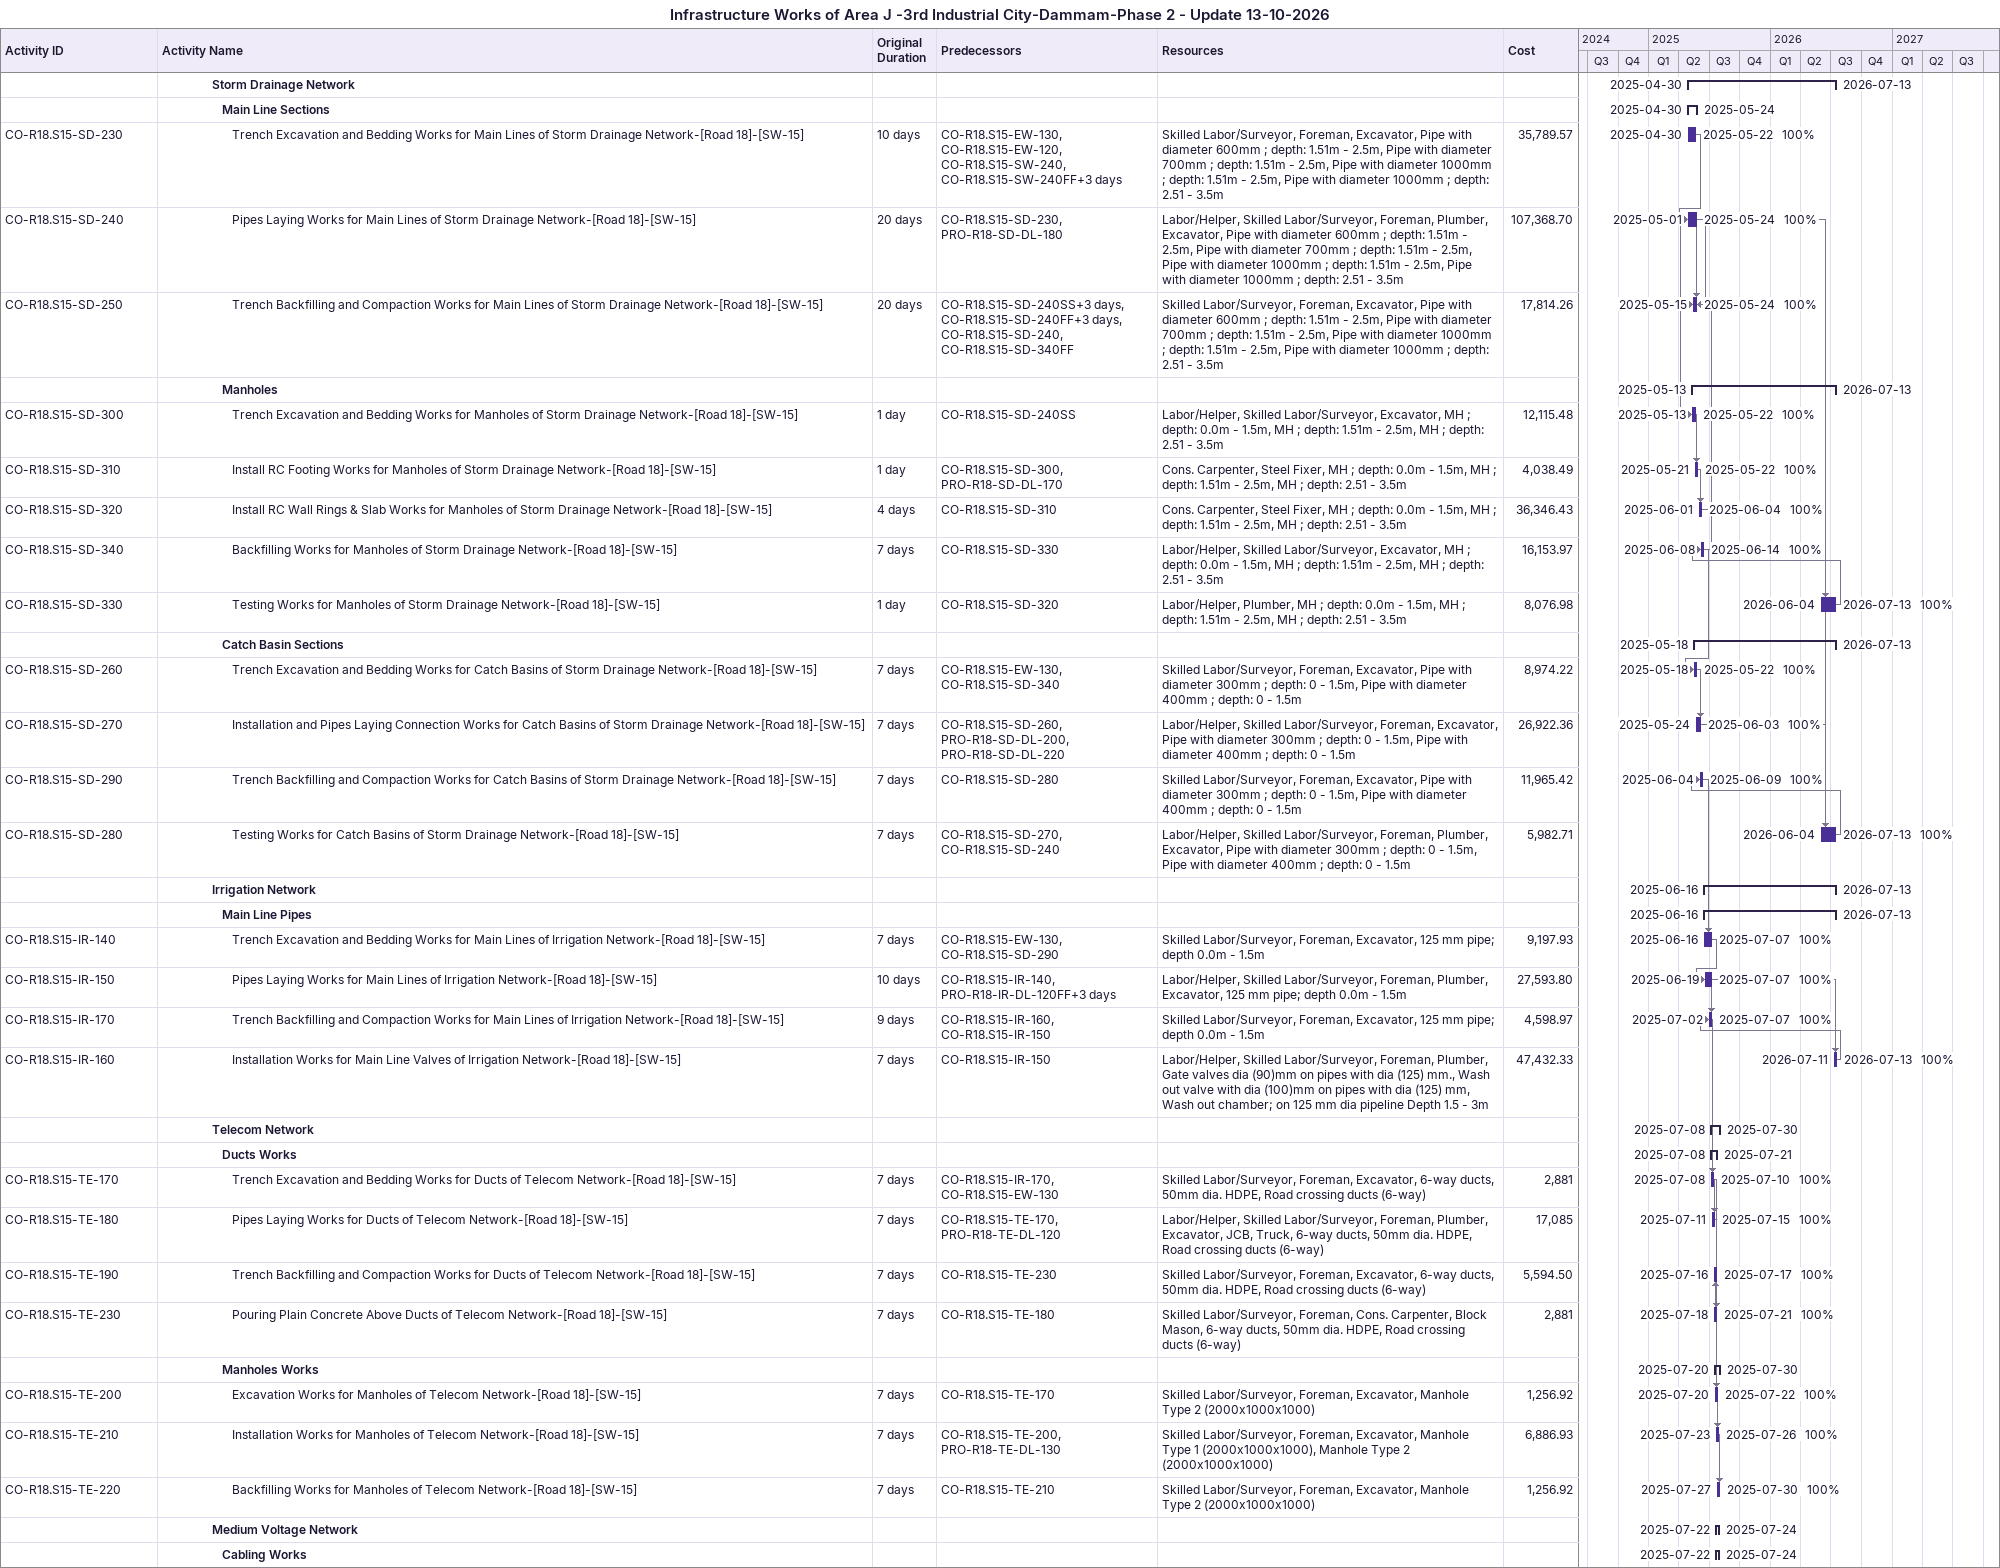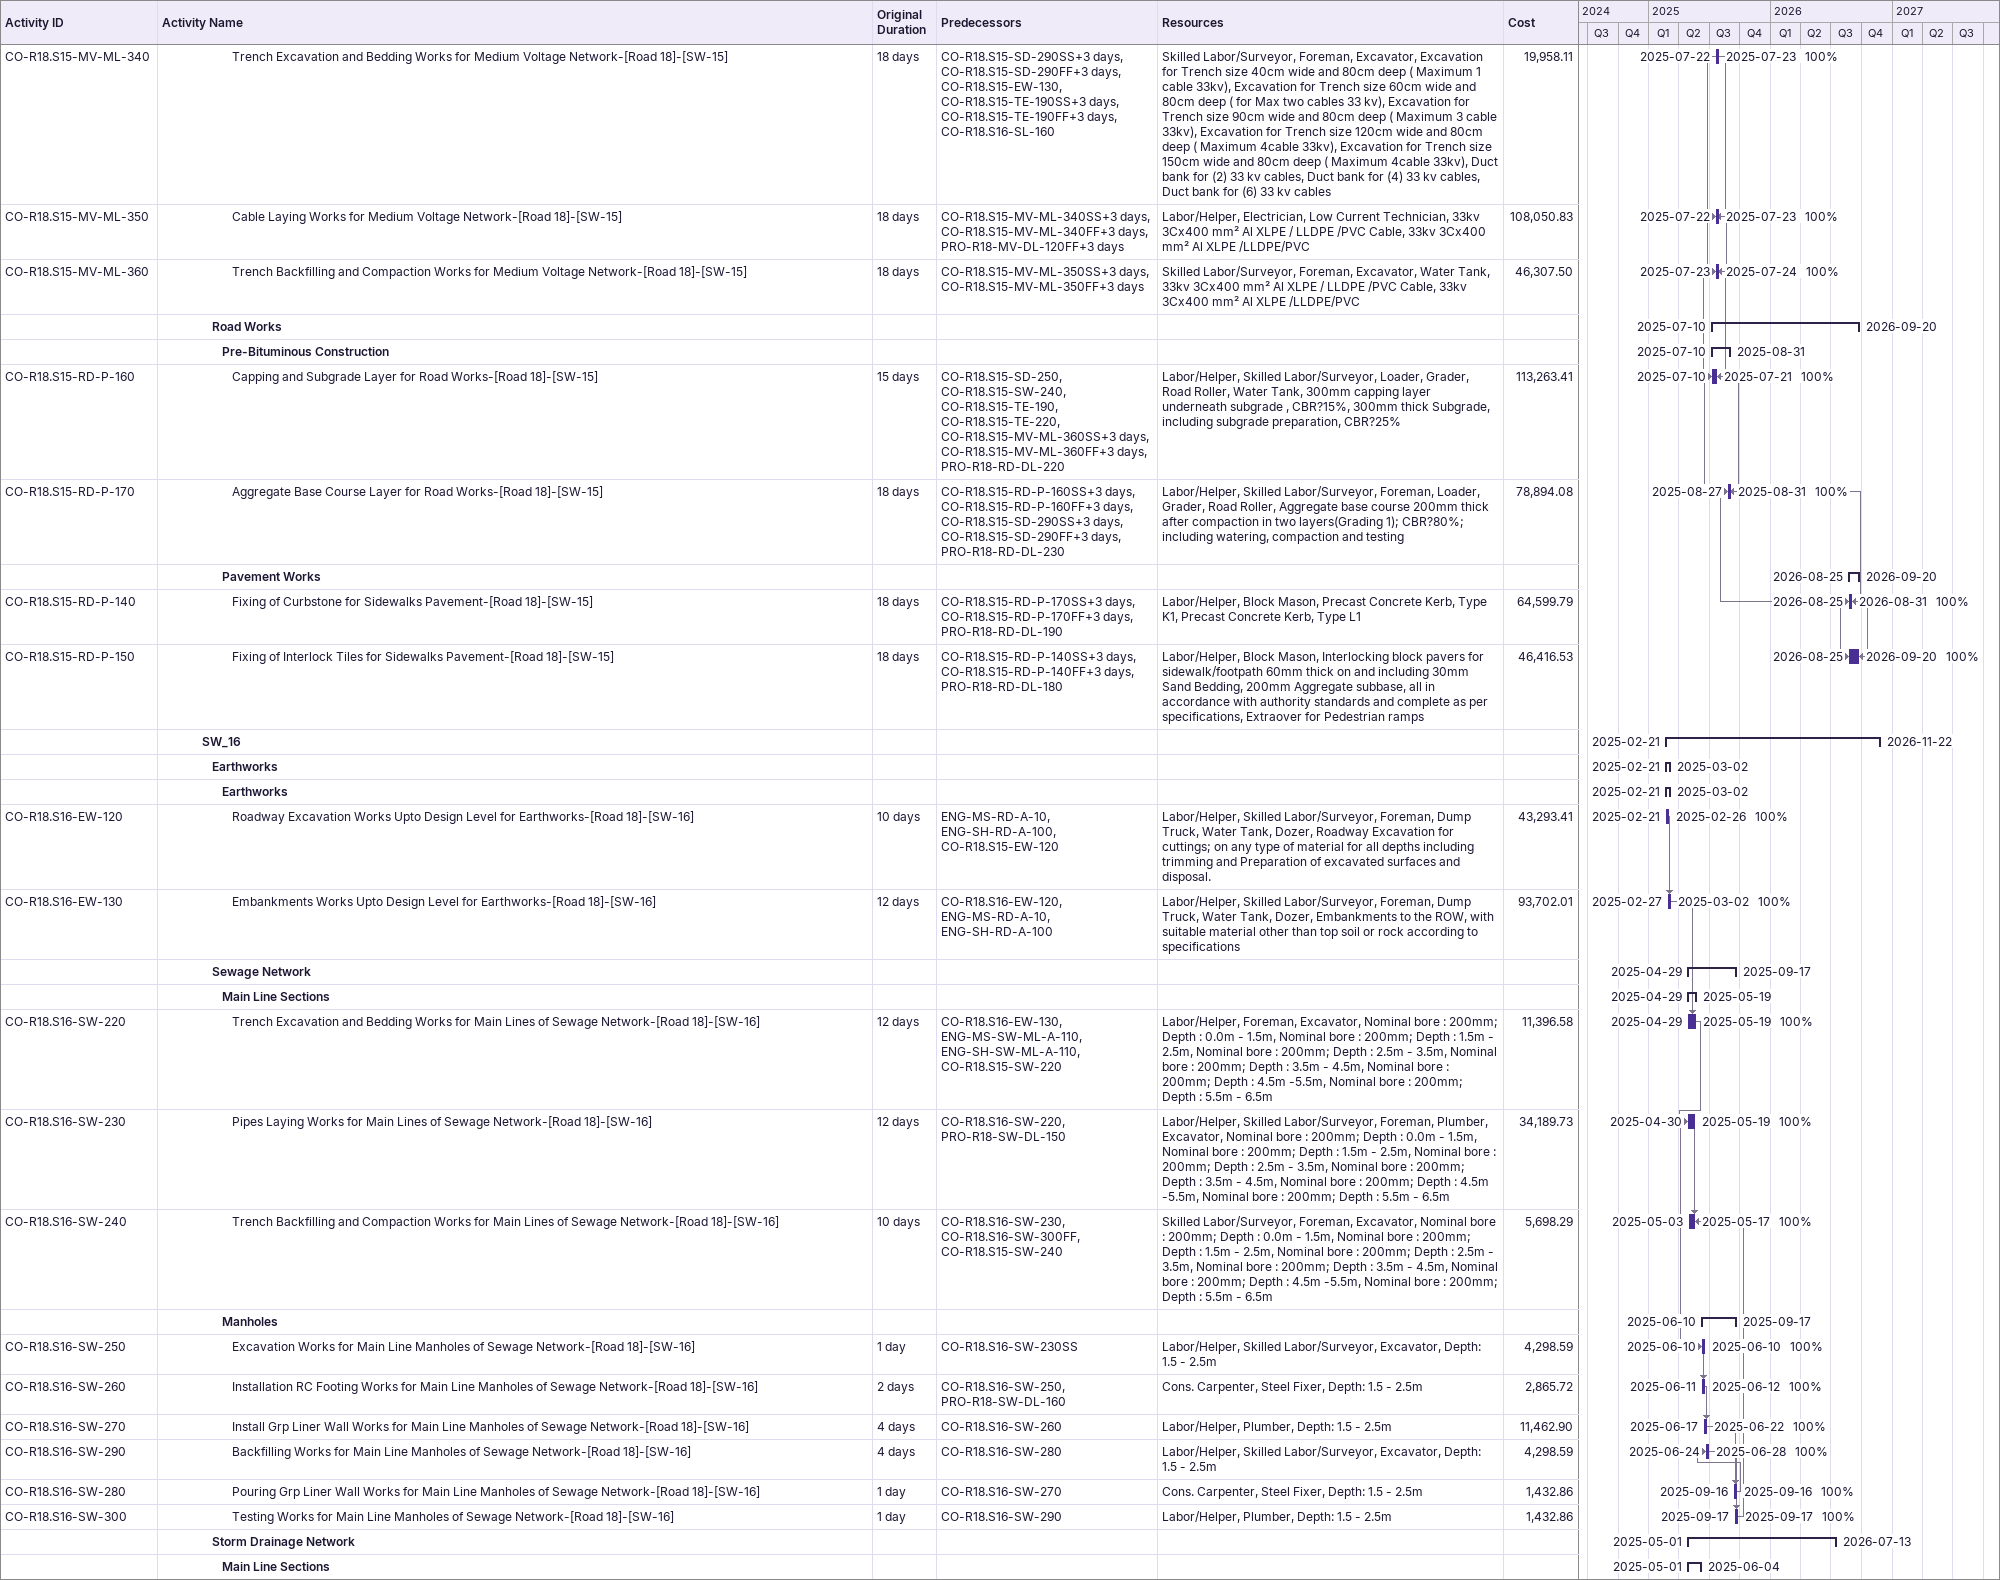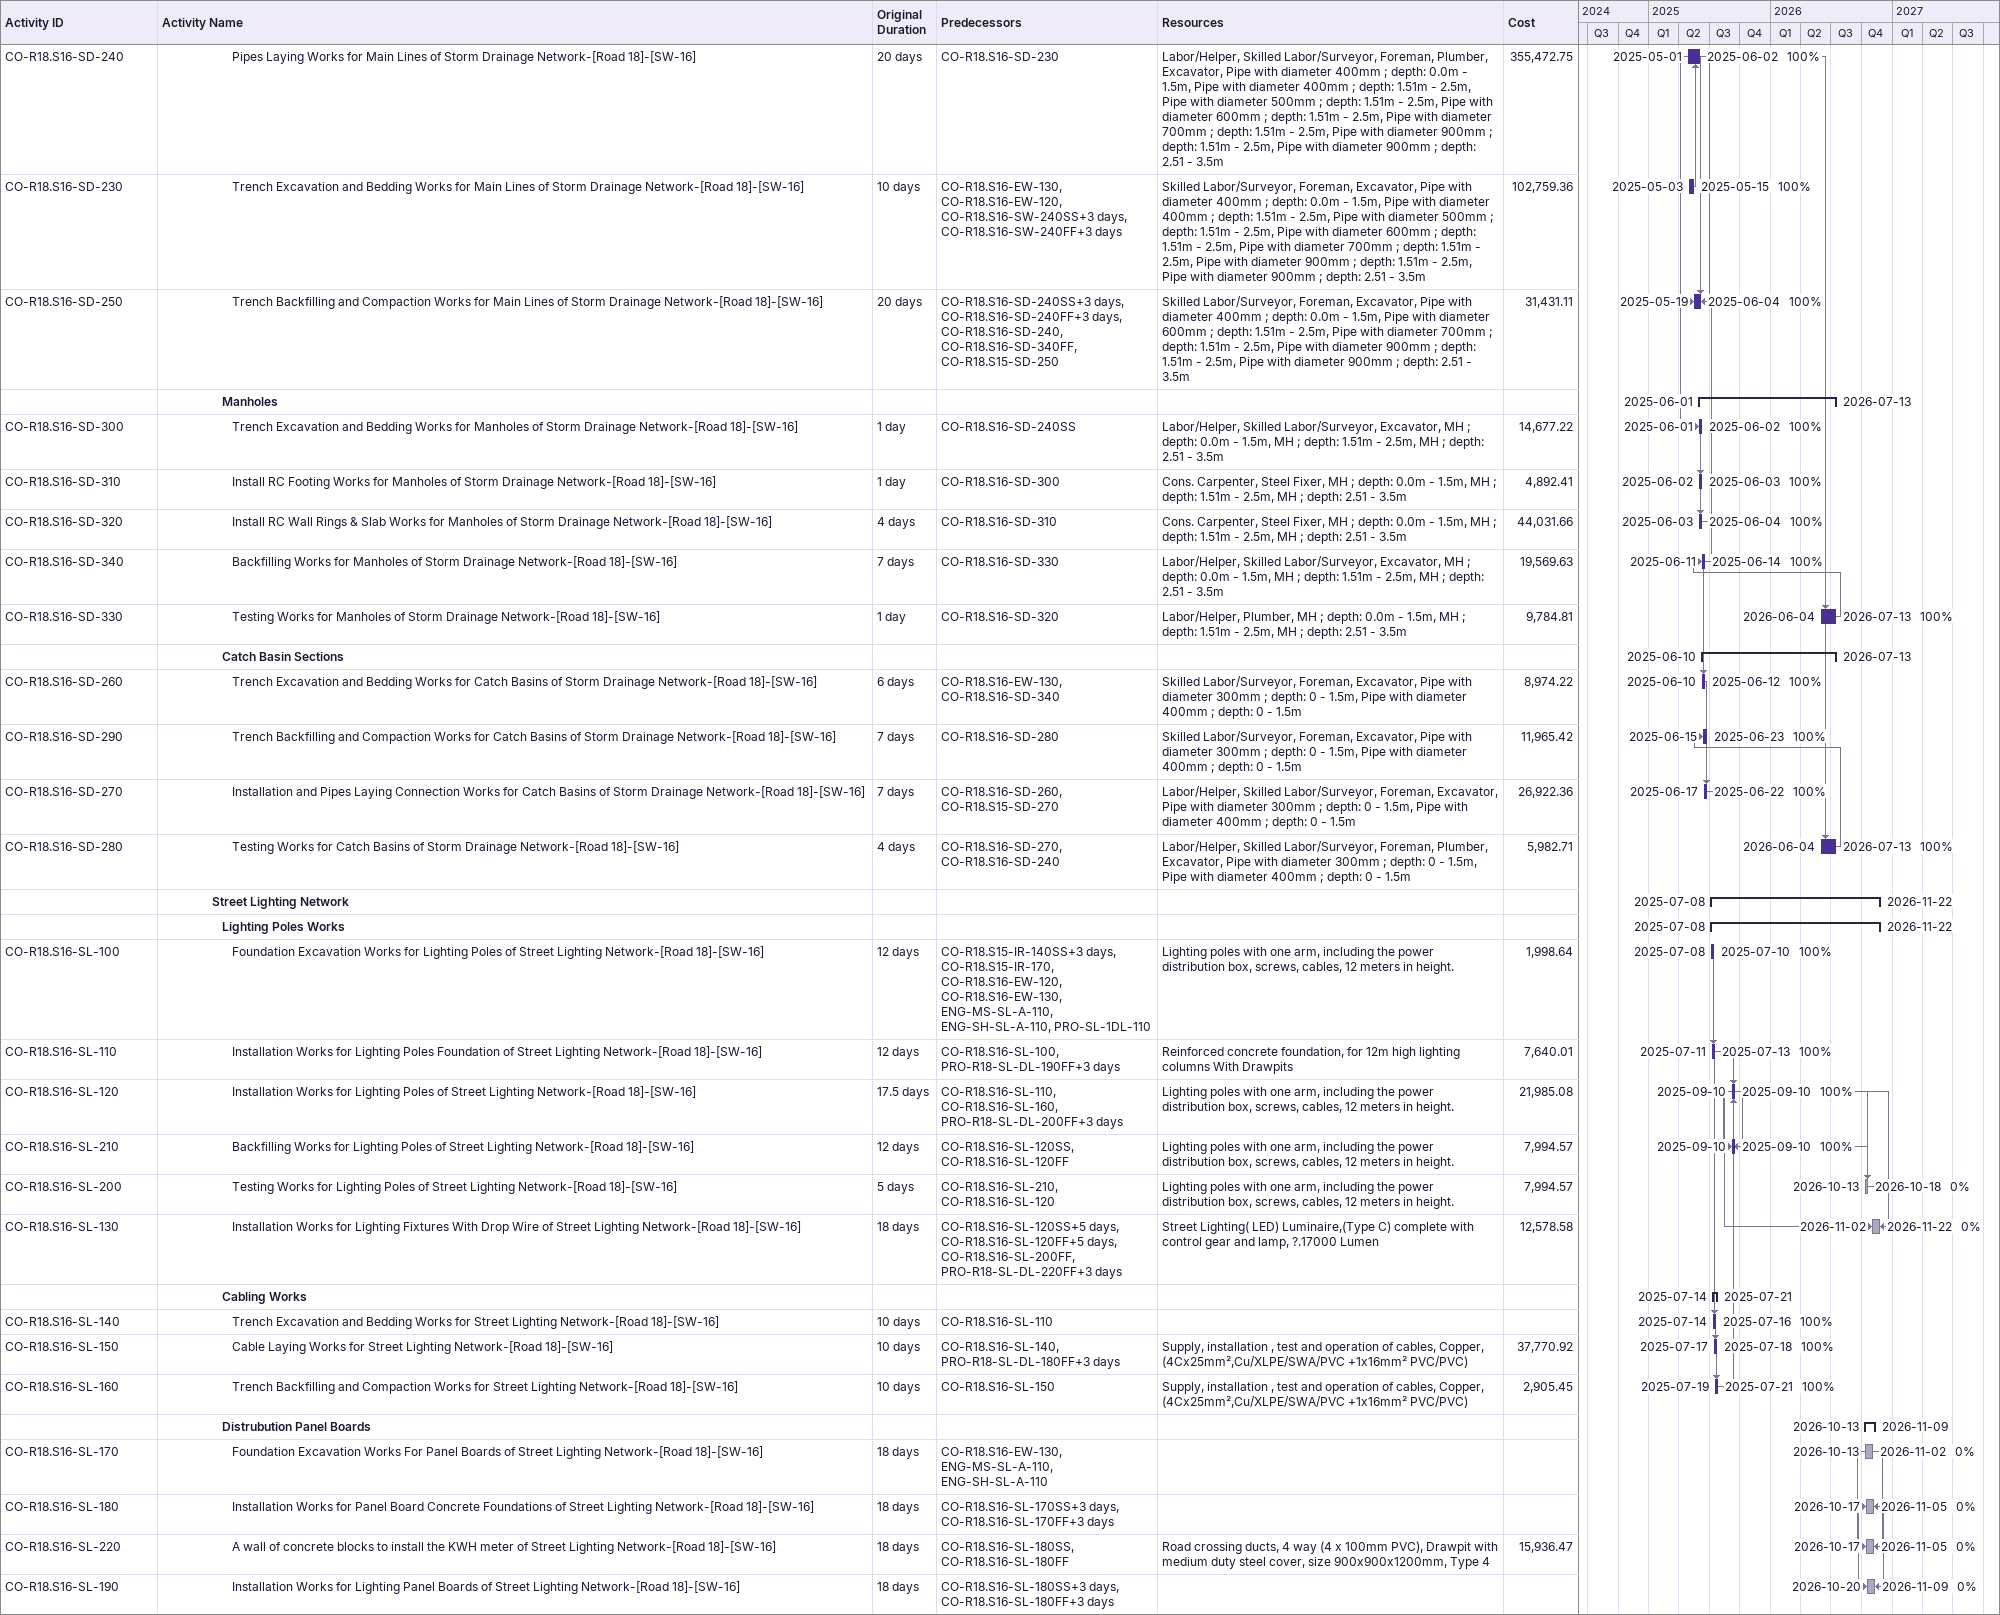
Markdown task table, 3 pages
Infrastructure Works of Area J -3rd Industrial City-Dammam-Phase 2 - Update 13-10-2026

| ID | Level | Task | Original duration | Start | Finish | Predecessors | Resources | % complete | Cost |
|---|---|---|---|---|---|---|---|---|---|
|  | 6 | **Storm Drainage Network** |  | 2025-04-30 | 2026-07-13 |  |  |  |  |
|  | 7 | **Main Line Sections** |  | 2025-04-30 | 2025-05-24 |  |  |  |  |
| CO-R18.S15-SD-230 | 8 | Trench Excavation and Bedding Works for Main Lines of Storm Drainage Network-[Road 18]-[SW-15] | 10d | 2025-04-30 | 2025-05-22 | CO-R18.S15-EW-130, CO-R18.S15-EW-120, CO-R18.S15-SW-240, CO-R18.S15-SW-240FF+3d | Skilled Labor/Surveyor, Foreman, Excavator, Pipe with diameter 600mm ; depth: 1.51m - 2.5m, Pipe with diameter 700mm ; depth: 1.51m - 2.5m, Pipe with diameter 1000mm ; depth: 1.51m - 2.5m, Pipe with diameter 1000mm ; depth: 2.51 - 3.5m | 100 | 35789.57 |
| CO-R18.S15-SD-240 | 8 | Pipes Laying Works for Main Lines of Storm Drainage Network-[Road 18]-[SW-15] | 20d | 2025-05-01 | 2025-05-24 | CO-R18.S15-SD-230, PRO-R18-SD-DL-180 | Labor/Helper, Skilled Labor/Surveyor, Foreman, Plumber, Excavator, Pipe with diameter 600mm ; depth: 1.51m - 2.5m, Pipe with diameter 700mm ; depth: 1.51m - 2.5m, Pipe with diameter 1000mm ; depth: 1.51m - 2.5m, Pipe with diameter 1000mm ; depth: 2.51 - 3.5m | 100 | 107368.70 |
| CO-R18.S15-SD-250 | 8 | Trench Backfilling and Compaction Works for Main Lines of Storm Drainage Network-[Road 18]-[SW-15] | 20d | 2025-05-15 | 2025-05-24 | CO-R18.S15-SD-240SS+3d, CO-R18.S15-SD-240FF+3d, CO-R18.S15-SD-240, CO-R18.S15-SD-340FF | Skilled Labor/Surveyor, Foreman, Excavator, Pipe with diameter 600mm ; depth: 1.51m - 2.5m, Pipe with diameter 700mm ; depth: 1.51m - 2.5m, Pipe with diameter 1000mm ; depth: 1.51m - 2.5m, Pipe with diameter 1000mm ; depth: 2.51 - 3.5m | 100 | 17814.26 |
|  | 7 | **Manholes** |  | 2025-05-13 | 2026-07-13 |  |  |  |  |
| CO-R18.S15-SD-300 | 8 | Trench Excavation and Bedding Works for Manholes of Storm Drainage Network-[Road 18]-[SW-15] | 1d | 2025-05-13 | 2025-05-22 | CO-R18.S15-SD-240SS | Labor/Helper, Skilled Labor/Surveyor, Excavator, MH ; depth: 0.0m - 1.5m, MH ; depth: 1.51m - 2.5m, MH ; depth: 2.51 - 3.5m | 100 | 12115.48 |
| CO-R18.S15-SD-310 | 8 | Install RC Footing Works for Manholes of Storm Drainage Network-[Road 18]-[SW-15] | 1d | 2025-05-21 | 2025-05-22 | CO-R18.S15-SD-300, PRO-R18-SD-DL-170 | Cons. Carpenter, Steel Fixer, MH ; depth: 0.0m - 1.5m, MH ; depth: 1.51m - 2.5m, MH ; depth: 2.51 - 3.5m | 100 | 4038.49 |
| CO-R18.S15-SD-320 | 8 | Install RC Wall Rings & Slab Works for Manholes of Storm Drainage Network-[Road 18]-[SW-15] | 4d | 2025-06-01 | 2025-06-04 | CO-R18.S15-SD-310 | Cons. Carpenter, Steel Fixer, MH ; depth: 0.0m - 1.5m, MH ; depth: 1.51m - 2.5m, MH ; depth: 2.51 - 3.5m | 100 | 36346.43 |
| CO-R18.S15-SD-340 | 8 | Backfilling Works for Manholes of Storm Drainage Network-[Road 18]-[SW-15] | 7d | 2025-06-08 | 2025-06-14 | CO-R18.S15-SD-330 | Labor/Helper, Skilled Labor/Surveyor, Excavator, MH ; depth: 0.0m - 1.5m, MH ; depth: 1.51m - 2.5m, MH ; depth: 2.51 - 3.5m | 100 | 16153.97 |
| CO-R18.S15-SD-330 | 8 | Testing Works for Manholes of Storm Drainage Network-[Road 18]-[SW-15] | 1d | 2026-06-04 | 2026-07-13 | CO-R18.S15-SD-320 | Labor/Helper, Plumber, MH ; depth: 0.0m - 1.5m, MH ; depth: 1.51m - 2.5m, MH ; depth: 2.51 - 3.5m | 100 | 8076.98 |
|  | 7 | **Catch Basin Sections** |  | 2025-05-18 | 2026-07-13 |  |  |  |  |
| CO-R18.S15-SD-260 | 8 | Trench Excavation and Bedding Works for Catch Basins of Storm Drainage Network-[Road 18]-[SW-15] | 7d | 2025-05-18 | 2025-05-22 | CO-R18.S15-EW-130, CO-R18.S15-SD-340 | Skilled Labor/Surveyor, Foreman, Excavator, Pipe with diameter 300mm ; depth: 0 - 1.5m, Pipe with diameter 400mm ; depth: 0 - 1.5m | 100 | 8974.22 |
| CO-R18.S15-SD-270 | 8 | Installation and Pipes Laying Connection Works for Catch Basins of Storm Drainage Network-[Road 18]-[SW-15] | 7d | 2025-05-24 | 2025-06-03 | CO-R18.S15-SD-260, PRO-R18-SD-DL-200, PRO-R18-SD-DL-220 | Labor/Helper, Skilled Labor/Surveyor, Foreman, Excavator, Pipe with diameter 300mm ; depth: 0 - 1.5m, Pipe with diameter 400mm ; depth: 0 - 1.5m | 100 | 26922.36 |
| CO-R18.S15-SD-290 | 8 | Trench Backfilling and Compaction Works for Catch Basins of Storm Drainage Network-[Road 18]-[SW-15] | 7d | 2025-06-04 | 2025-06-09 | CO-R18.S15-SD-280 | Skilled Labor/Surveyor, Foreman, Excavator, Pipe with diameter 300mm ; depth: 0 - 1.5m, Pipe with diameter 400mm ; depth: 0 - 1.5m | 100 | 11965.42 |
| CO-R18.S15-SD-280 | 8 | Testing Works for Catch Basins of Storm Drainage Network-[Road 18]-[SW-15] | 7d | 2026-06-04 | 2026-07-13 | CO-R18.S15-SD-270, CO-R18.S15-SD-240 | Labor/Helper, Skilled Labor/Surveyor, Foreman, Plumber, Excavator, Pipe with diameter 300mm ; depth: 0 - 1.5m, Pipe with diameter 400mm ; depth: 0 - 1.5m | 100 | 5982.71 |
|  | 6 | **Irrigation Network** |  | 2025-06-16 | 2026-07-13 |  |  |  |  |
|  | 7 | **Main Line Pipes** |  | 2025-06-16 | 2026-07-13 |  |  |  |  |
| CO-R18.S15-IR-140 | 8 | Trench Excavation and Bedding Works for Main Lines of Irrigation Network-[Road 18]-[SW-15] | 7d | 2025-06-16 | 2025-07-07 | CO-R18.S15-EW-130, CO-R18.S15-SD-290 | Skilled Labor/Surveyor, Foreman, Excavator, 125 mm pipe; depth 0.0m - 1.5m | 100 | 9197.93 |
| CO-R18.S15-IR-150 | 8 | Pipes Laying Works for Main Lines of Irrigation Network-[Road 18]-[SW-15] | 10d | 2025-06-19 | 2025-07-07 | CO-R18.S15-IR-140, PRO-R18-IR-DL-120FF+3d | Labor/Helper, Skilled Labor/Surveyor, Foreman, Plumber, Excavator, 125 mm pipe; depth 0.0m - 1.5m | 100 | 27593.80 |
| CO-R18.S15-IR-170 | 8 | Trench Backfilling and Compaction Works for Main Lines of Irrigation Network-[Road 18]-[SW-15] | 9d | 2025-07-02 | 2025-07-07 | CO-R18.S15-IR-160, CO-R18.S15-IR-150 | Skilled Labor/Surveyor, Foreman, Excavator, 125 mm pipe; depth 0.0m - 1.5m | 100 | 4598.97 |
| CO-R18.S15-IR-160 | 8 | Installation Works for Main Line Valves of Irrigation Network-[Road 18]-[SW-15] | 7d | 2026-07-11 | 2026-07-13 | CO-R18.S15-IR-150 | Labor/Helper, Skilled Labor/Surveyor, Foreman, Plumber, Gate valves dia (90)mm on pipes with dia (125) mm., Wash out valve with dia (100)mm on pipes with dia (125) mm, Wash out chamber; on 125 mm dia pipeline Depth 1.5 - 3m | 100 | 47432.33 |
|  | 6 | **Telecom Network** |  | 2025-07-08 | 2025-07-30 |  |  |  |  |
|  | 7 | **Ducts Works** |  | 2025-07-08 | 2025-07-21 |  |  |  |  |
| CO-R18.S15-TE-170 | 8 | Trench Excavation and Bedding Works for Ducts of Telecom Network-[Road 18]-[SW-15] | 7d | 2025-07-08 | 2025-07-10 | CO-R18.S15-IR-170, CO-R18.S15-EW-130 | Skilled Labor/Surveyor, Foreman, Excavator, 6-way ducts, 50mm dia. HDPE, Road crossing ducts (6-way) | 100 | 2881 |
| CO-R18.S15-TE-180 | 8 | Pipes Laying Works for Ducts of Telecom Network-[Road 18]-[SW-15] | 7d | 2025-07-11 | 2025-07-15 | CO-R18.S15-TE-170, PRO-R18-TE-DL-120 | Labor/Helper, Skilled Labor/Surveyor, Foreman, Plumber, Excavator, JCB, Truck, 6-way ducts, 50mm dia. HDPE, Road crossing ducts (6-way) | 100 | 17085 |
| CO-R18.S15-TE-190 | 8 | Trench Backfilling and Compaction Works for Ducts of Telecom Network-[Road 18]-[SW-15] | 7d | 2025-07-16 | 2025-07-17 | CO-R18.S15-TE-230 | Skilled Labor/Surveyor, Foreman, Excavator, 6-way ducts, 50mm dia. HDPE, Road crossing ducts (6-way) | 100 | 5594.50 |
| CO-R18.S15-TE-230 | 8 | Pouring Plain Concrete Above Ducts of Telecom Network-[Road 18]-[SW-15] | 7d | 2025-07-18 | 2025-07-21 | CO-R18.S15-TE-180 | Skilled Labor/Surveyor, Foreman, Cons. Carpenter, Block Mason, 6-way ducts, 50mm dia. HDPE, Road crossing ducts (6-way) | 100 | 2881 |
|  | 7 | **Manholes Works** |  | 2025-07-20 | 2025-07-30 |  |  |  |  |
| CO-R18.S15-TE-200 | 8 | Excavation Works for Manholes of Telecom Network-[Road 18]-[SW-15] | 7d | 2025-07-20 | 2025-07-22 | CO-R18.S15-TE-170 | Skilled Labor/Surveyor, Foreman, Excavator, Manhole Type 2 (2000x1000x1000) | 100 | 1256.92 |
| CO-R18.S15-TE-210 | 8 | Installation Works for Manholes of Telecom Network-[Road 18]-[SW-15] | 7d | 2025-07-23 | 2025-07-26 | CO-R18.S15-TE-200, PRO-R18-TE-DL-130 | Skilled Labor/Surveyor, Foreman, Excavator, Manhole Type 1 (2000x1000x1000), Manhole Type 2 (2000x1000x1000) | 100 | 6886.93 |
| CO-R18.S15-TE-220 | 8 | Backfilling Works for Manholes of Telecom Network-[Road 18]-[SW-15] | 7d | 2025-07-27 | 2025-07-30 | CO-R18.S15-TE-210 | Skilled Labor/Surveyor, Foreman, Excavator, Manhole Type 2 (2000x1000x1000) | 100 | 1256.92 |
|  | 6 | **Medium Voltage Network** |  | 2025-07-22 | 2025-07-24 |  |  |  |  |
|  | 7 | **Cabling Works** |  | 2025-07-22 | 2025-07-24 |  |  |  |  |
| CO-R18.S15-MV-ML-340 | 8 | Trench Excavation and Bedding Works for Medium Voltage Network-[Road 18]-[SW-15] | 18d | 2025-07-22 | 2025-07-23 | CO-R18.S15-SD-290SS+3d, CO-R18.S15-SD-290FF+3d, CO-R18.S15-EW-130, CO-R18.S15-TE-190SS+3d, CO-R18.S15-TE-190FF+3d, CO-R18.S16-SL-160 | Skilled Labor/Surveyor, Foreman, Excavator, Excavation for Trench size 40cm wide and 80cm deep ( Maximum 1 cable 33kv), Excavation for Trench size 60cm wide and 80cm deep ( for Max two cables 33 kv), Excavation for Trench size 90cm wide and 80cm deep ( Maximum 3 cable 33kv), Excavation for Trench size 120cm wide and 80cm deep ( Maximum 4cable 33kv), Excavation for Trench size 150cm wide and 80cm deep ( Maximum 4cable 33kv), Duct bank for (2) 33 kv cables, Duct bank for (4) 33 kv cables, Duct bank for (6) 33 kv cables | 100 | 19958.11 |
| CO-R18.S15-MV-ML-350 | 8 | Cable Laying Works for Medium Voltage Network-[Road 18]-[SW-15] | 18d | 2025-07-22 | 2025-07-23 | CO-R18.S15-MV-ML-340SS+3d, CO-R18.S15-MV-ML-340FF+3d, PRO-R18-MV-DL-120FF+3d | Labor/Helper, Electrician, Low Current Technician, 33kv 3Cx400 mm² Al XLPE / LLDPE /PVC Cable, 33kv 3Cx400 mm² Al XLPE /LLDPE/PVC | 100 | 108050.83 |
| CO-R18.S15-MV-ML-360 | 8 | Trench Backfilling and Compaction Works for Medium Voltage Network-[Road 18]-[SW-15] | 18d | 2025-07-23 | 2025-07-24 | CO-R18.S15-MV-ML-350SS+3d, CO-R18.S15-MV-ML-350FF+3d | Skilled Labor/Surveyor, Foreman, Excavator, Water Tank, 33kv 3Cx400 mm² Al XLPE / LLDPE /PVC Cable, 33kv 3Cx400 mm² Al XLPE /LLDPE/PVC | 100 | 46307.50 |
|  | 6 | **Road Works** |  | 2025-07-10 | 2026-09-20 |  |  |  |  |
|  | 7 | **Pre-Bituminous Construction** |  | 2025-07-10 | 2025-08-31 |  |  |  |  |
| CO-R18.S15-RD-P-160 | 8 | Capping and Subgrade Layer for Road Works-[Road 18]-[SW-15] | 15d | 2025-07-10 | 2025-07-21 | CO-R18.S15-SD-250, CO-R18.S15-SW-240, CO-R18.S15-TE-190, CO-R18.S15-TE-220, CO-R18.S15-MV-ML-360SS+3d, CO-R18.S15-MV-ML-360FF+3d, PRO-R18-RD-DL-220 | Labor/Helper, Skilled Labor/Surveyor, Loader, Grader, Road Roller, Water Tank, 300mm capping layer underneath subgrade , CBR?15%, 300mm thick Subgrade, including subgrade preparation, CBR?25% | 100 | 113263.41 |
| CO-R18.S15-RD-P-170 | 8 | Aggregate Base Course Layer for Road Works-[Road 18]-[SW-15] | 18d | 2025-08-27 | 2025-08-31 | CO-R18.S15-RD-P-160SS+3d, CO-R18.S15-RD-P-160FF+3d, CO-R18.S15-SD-290SS+3d, CO-R18.S15-SD-290FF+3d, PRO-R18-RD-DL-230 | Labor/Helper, Skilled Labor/Surveyor, Foreman, Loader, Grader, Road Roller, Aggregate base course 200mm thick after compaction in two layers(Grading 1); CBR?80%; including watering, compaction and testing | 100 | 78894.08 |
|  | 7 | **Pavement Works** |  | 2026-08-25 | 2026-09-20 |  |  |  |  |
| CO-R18.S15-RD-P-140 | 8 | Fixing of Curbstone for Sidewalks Pavement-[Road 18]-[SW-15] | 18d | 2026-08-25 | 2026-08-31 | CO-R18.S15-RD-P-170SS+3d, CO-R18.S15-RD-P-170FF+3d, PRO-R18-RD-DL-190 | Labor/Helper, Block Mason, Precast Concrete Kerb, Type K1, Precast Concrete Kerb, Type L1 | 100 | 64599.79 |
| CO-R18.S15-RD-P-150 | 8 | Fixing of Interlock Tiles for Sidewalks Pavement-[Road 18]-[SW-15] | 18d | 2026-08-25 | 2026-09-20 | CO-R18.S15-RD-P-140SS+3d, CO-R18.S15-RD-P-140FF+3d, PRO-R18-RD-DL-180 | Labor/Helper, Block Mason, Interlocking block pavers for sidewalk/footpath 60mm thick on and including 30mm Sand Bedding, 200mm Aggregate subbase, all in accordance with authority standards and complete as per specifications, Extraover for Pedestrian ramps | 100 | 46416.53 |
|  | 5 | **SW_16** |  | 2025-02-21 | 2026-11-22 |  |  |  |  |
|  | 6 | **Earthworks** |  | 2025-02-21 | 2025-03-02 |  |  |  |  |
|  | 7 | **Earthworks** |  | 2025-02-21 | 2025-03-02 |  |  |  |  |
| CO-R18.S16-EW-120 | 8 | Roadway Excavation Works Upto Design Level for Earthworks-[Road 18]-[SW-16] | 10d | 2025-02-21 | 2025-02-26 | ENG-MS-RD-A-10, ENG-SH-RD-A-100, CO-R18.S15-EW-120 | Labor/Helper, Skilled Labor/Surveyor, Foreman, Dump Truck, Water Tank, Dozer, Roadway Excavation for cuttings; on any type of material for all depths including trimming and Preparation of excavated surfaces and disposal. | 100 | 43293.41 |
| CO-R18.S16-EW-130 | 8 | Embankments Works Upto Design Level for Earthworks-[Road 18]-[SW-16] | 12d | 2025-02-27 | 2025-03-02 | CO-R18.S16-EW-120, ENG-MS-RD-A-10, ENG-SH-RD-A-100 | Labor/Helper, Skilled Labor/Surveyor, Foreman, Dump Truck, Water Tank, Dozer, Embankments to the ROW, with suitable material other than top soil or rock according to specifications | 100 | 93702.01 |
|  | 6 | **Sewage Network** |  | 2025-04-29 | 2025-09-17 |  |  |  |  |
|  | 7 | **Main Line Sections** |  | 2025-04-29 | 2025-05-19 |  |  |  |  |
| CO-R18.S16-SW-220 | 8 | Trench Excavation and Bedding Works for Main Lines of Sewage Network-[Road 18]-[SW-16] | 12d | 2025-04-29 | 2025-05-19 | CO-R18.S16-EW-130, ENG-MS-SW-ML-A-110, ENG-SH-SW-ML-A-110, CO-R18.S15-SW-220 | Labor/Helper, Foreman, Excavator, Nominal bore : 200mm; Depth : 0.0m - 1.5m, Nominal bore : 200mm; Depth : 1.5m - 2.5m, Nominal bore : 200mm; Depth : 2.5m - 3.5m, Nominal bore : 200mm; Depth : 3.5m - 4.5m, Nominal bore : 200mm; Depth : 4.5m -5.5m, Nominal bore : 200mm; Depth : 5.5m - 6.5m | 100 | 11396.58 |
| CO-R18.S16-SW-230 | 8 | Pipes Laying Works for Main Lines of Sewage Network-[Road 18]-[SW-16] | 12d | 2025-04-30 | 2025-05-19 | CO-R18.S16-SW-220, PRO-R18-SW-DL-150 | Labor/Helper, Skilled Labor/Surveyor, Foreman, Plumber, Excavator, Nominal bore : 200mm; Depth : 0.0m - 1.5m, Nominal bore : 200mm; Depth : 1.5m - 2.5m, Nominal bore : 200mm; Depth : 2.5m - 3.5m, Nominal bore : 200mm; Depth : 3.5m - 4.5m, Nominal bore : 200mm; Depth : 4.5m -5.5m, Nominal bore : 200mm; Depth : 5.5m - 6.5m | 100 | 34189.73 |
| CO-R18.S16-SW-240 | 8 | Trench Backfilling and Compaction Works for Main Lines of Sewage Network-[Road 18]-[SW-16] | 10d | 2025-05-03 | 2025-05-17 | CO-R18.S16-SW-230, CO-R18.S16-SW-300FF, CO-R18.S15-SW-240 | Skilled Labor/Surveyor, Foreman, Excavator, Nominal bore : 200mm; Depth : 0.0m - 1.5m, Nominal bore : 200mm; Depth : 1.5m - 2.5m, Nominal bore : 200mm; Depth : 2.5m - 3.5m, Nominal bore : 200mm; Depth : 3.5m - 4.5m, Nominal bore : 200mm; Depth : 4.5m -5.5m, Nominal bore : 200mm; Depth : 5.5m - 6.5m | 100 | 5698.29 |
|  | 7 | **Manholes** |  | 2025-06-10 | 2025-09-17 |  |  |  |  |
| CO-R18.S16-SW-250 | 8 | Excavation Works for Main Line Manholes of Sewage Network-[Road 18]-[SW-16] | 1d | 2025-06-10 | 2025-06-10 | CO-R18.S16-SW-230SS | Labor/Helper, Skilled Labor/Surveyor, Excavator, Depth: 1.5 - 2.5m | 100 | 4298.59 |
| CO-R18.S16-SW-260 | 8 | Installation RC Footing Works for Main Line Manholes of Sewage Network-[Road 18]-[SW-16] | 2d | 2025-06-11 | 2025-06-12 | CO-R18.S16-SW-250, PRO-R18-SW-DL-160 | Cons. Carpenter, Steel Fixer, Depth: 1.5 - 2.5m | 100 | 2865.72 |
| CO-R18.S16-SW-270 | 8 | Install Grp Liner Wall Works for Main Line Manholes of Sewage Network-[Road 18]-[SW-16] | 4d | 2025-06-17 | 2025-06-22 | CO-R18.S16-SW-260 | Labor/Helper, Plumber, Depth: 1.5 - 2.5m | 100 | 11462.90 |
| CO-R18.S16-SW-290 | 8 | Backfilling Works for Main Line Manholes of Sewage Network-[Road 18]-[SW-16] | 4d | 2025-06-24 | 2025-06-28 | CO-R18.S16-SW-280 | Labor/Helper, Skilled Labor/Surveyor, Excavator, Depth: 1.5 - 2.5m | 100 | 4298.59 |
| CO-R18.S16-SW-280 | 8 | Pouring Grp Liner Wall Works for Main Line Manholes of Sewage Network-[Road 18]-[SW-16] | 1d | 2025-09-16 | 2025-09-16 | CO-R18.S16-SW-270 | Cons. Carpenter, Steel Fixer, Depth: 1.5 - 2.5m | 100 | 1432.86 |
| CO-R18.S16-SW-300 | 8 | Testing Works for Main Line Manholes of Sewage Network-[Road 18]-[SW-16] | 1d | 2025-09-17 | 2025-09-17 | CO-R18.S16-SW-290 | Labor/Helper, Plumber, Depth: 1.5 - 2.5m | 100 | 1432.86 |
|  | 6 | **Storm Drainage Network** |  | 2025-05-01 | 2026-07-13 |  |  |  |  |
|  | 7 | **Main Line Sections** |  | 2025-05-01 | 2025-06-04 |  |  |  |  |
| CO-R18.S16-SD-240 | 8 | Pipes Laying Works for Main Lines of Storm Drainage Network-[Road 18]-[SW-16] | 20d | 2025-05-01 | 2025-06-02 | CO-R18.S16-SD-230 | Labor/Helper, Skilled Labor/Surveyor, Foreman, Plumber, Excavator, Pipe with diameter 400mm ; depth: 0.0m - 1.5m, Pipe with diameter 400mm ; depth: 1.51m - 2.5m, Pipe with diameter 500mm ; depth: 1.51m - 2.5m, Pipe with diameter 600mm ; depth: 1.51m - 2.5m, Pipe with diameter 700mm ; depth: 1.51m - 2.5m, Pipe with diameter 900mm ; depth: 1.51m - 2.5m, Pipe with diameter 900mm ; depth: 2.51 - 3.5m | 100 | 355472.75 |
| CO-R18.S16-SD-230 | 8 | Trench Excavation and Bedding Works for Main Lines of Storm Drainage Network-[Road 18]-[SW-16] | 10d | 2025-05-03 | 2025-05-15 | CO-R18.S16-EW-130, CO-R18.S16-EW-120, CO-R18.S16-SW-240SS+3d, CO-R18.S16-SW-240FF+3d | Skilled Labor/Surveyor, Foreman, Excavator, Pipe with diameter 400mm ; depth: 0.0m - 1.5m, Pipe with diameter 400mm ; depth: 1.51m - 2.5m, Pipe with diameter 500mm ; depth: 1.51m - 2.5m, Pipe with diameter 600mm ; depth: 1.51m - 2.5m, Pipe with diameter 700mm ; depth: 1.51m - 2.5m, Pipe with diameter 900mm ; depth: 1.51m - 2.5m, Pipe with diameter 900mm ; depth: 2.51 - 3.5m | 100 | 102759.36 |
| CO-R18.S16-SD-250 | 8 | Trench Backfilling and Compaction Works for Main Lines of Storm Drainage Network-[Road 18]-[SW-16] | 20d | 2025-05-19 | 2025-06-04 | CO-R18.S16-SD-240SS+3d, CO-R18.S16-SD-240FF+3d, CO-R18.S16-SD-240, CO-R18.S16-SD-340FF, CO-R18.S15-SD-250 | Skilled Labor/Surveyor, Foreman, Excavator, Pipe with diameter 400mm ; depth: 0.0m - 1.5m, Pipe with diameter 600mm ; depth: 1.51m - 2.5m, Pipe with diameter 700mm ; depth: 1.51m - 2.5m, Pipe with diameter 900mm ; depth: 1.51m - 2.5m, Pipe with diameter 900mm ; depth: 2.51 - 3.5m | 100 | 31431.11 |
|  | 7 | **Manholes** |  | 2025-06-01 | 2026-07-13 |  |  |  |  |
| CO-R18.S16-SD-300 | 8 | Trench Excavation and Bedding Works for Manholes of Storm Drainage Network-[Road 18]-[SW-16] | 1d | 2025-06-01 | 2025-06-02 | CO-R18.S16-SD-240SS | Labor/Helper, Skilled Labor/Surveyor, Excavator, MH ; depth: 0.0m - 1.5m, MH ; depth: 1.51m - 2.5m, MH ; depth: 2.51 - 3.5m | 100 | 14677.22 |
| CO-R18.S16-SD-310 | 8 | Install RC Footing Works for Manholes of Storm Drainage Network-[Road 18]-[SW-16] | 1d | 2025-06-02 | 2025-06-03 | CO-R18.S16-SD-300 | Cons. Carpenter, Steel Fixer, MH ; depth: 0.0m - 1.5m, MH ; depth: 1.51m - 2.5m, MH ; depth: 2.51 - 3.5m | 100 | 4892.41 |
| CO-R18.S16-SD-320 | 8 | Install RC Wall Rings & Slab Works for Manholes of Storm Drainage Network-[Road 18]-[SW-16] | 4d | 2025-06-03 | 2025-06-04 | CO-R18.S16-SD-310 | Cons. Carpenter, Steel Fixer, MH ; depth: 0.0m - 1.5m, MH ; depth: 1.51m - 2.5m, MH ; depth: 2.51 - 3.5m | 100 | 44031.66 |
| CO-R18.S16-SD-340 | 8 | Backfilling Works for Manholes of Storm Drainage Network-[Road 18]-[SW-16] | 7d | 2025-06-11 | 2025-06-14 | CO-R18.S16-SD-330 | Labor/Helper, Skilled Labor/Surveyor, Excavator, MH ; depth: 0.0m - 1.5m, MH ; depth: 1.51m - 2.5m, MH ; depth: 2.51 - 3.5m | 100 | 19569.63 |
| CO-R18.S16-SD-330 | 8 | Testing Works for Manholes of Storm Drainage Network-[Road 18]-[SW-16] | 1d | 2026-06-04 | 2026-07-13 | CO-R18.S16-SD-320 | Labor/Helper, Plumber, MH ; depth: 0.0m - 1.5m, MH ; depth: 1.51m - 2.5m, MH ; depth: 2.51 - 3.5m | 100 | 9784.81 |
|  | 7 | **Catch Basin Sections** |  | 2025-06-10 | 2026-07-13 |  |  |  |  |
| CO-R18.S16-SD-260 | 8 | Trench Excavation and Bedding Works for Catch Basins of Storm Drainage Network-[Road 18]-[SW-16] | 6d | 2025-06-10 | 2025-06-12 | CO-R18.S16-EW-130, CO-R18.S16-SD-340 | Skilled Labor/Surveyor, Foreman, Excavator, Pipe with diameter 300mm ; depth: 0 - 1.5m, Pipe with diameter 400mm ; depth: 0 - 1.5m | 100 | 8974.22 |
| CO-R18.S16-SD-290 | 8 | Trench Backfilling and Compaction Works for Catch Basins of Storm Drainage Network-[Road 18]-[SW-16] | 7d | 2025-06-15 | 2025-06-23 | CO-R18.S16-SD-280 | Skilled Labor/Surveyor, Foreman, Excavator, Pipe with diameter 300mm ; depth: 0 - 1.5m, Pipe with diameter 400mm ; depth: 0 - 1.5m | 100 | 11965.42 |
| CO-R18.S16-SD-270 | 8 | Installation and Pipes Laying Connection Works for Catch Basins of Storm Drainage Network-[Road 18]-[SW-16] | 7d | 2025-06-17 | 2025-06-22 | CO-R18.S16-SD-260, CO-R18.S15-SD-270 | Labor/Helper, Skilled Labor/Surveyor, Foreman, Excavator, Pipe with diameter 300mm ; depth: 0 - 1.5m, Pipe with diameter 400mm ; depth: 0 - 1.5m | 100 | 26922.36 |
| CO-R18.S16-SD-280 | 8 | Testing Works for Catch Basins of Storm Drainage Network-[Road 18]-[SW-16] | 4d | 2026-06-04 | 2026-07-13 | CO-R18.S16-SD-270, CO-R18.S16-SD-240 | Labor/Helper, Skilled Labor/Surveyor, Foreman, Plumber, Excavator, Pipe with diameter 300mm ; depth: 0 - 1.5m, Pipe with diameter 400mm ; depth: 0 - 1.5m | 100 | 5982.71 |
|  | 6 | **Street Lighting Network** |  | 2025-07-08 | 2026-11-22 |  |  |  |  |
|  | 7 | **Lighting Poles Works** |  | 2025-07-08 | 2026-11-22 |  |  |  |  |
| CO-R18.S16-SL-100 | 8 | Foundation Excavation Works for Lighting Poles of Street Lighting Network-[Road 18]-[SW-16] | 12d | 2025-07-08 | 2025-07-10 | CO-R18.S15-IR-140SS+3d, CO-R18.S15-IR-170, CO-R18.S16-EW-120, CO-R18.S16-EW-130, ENG-MS-SL-A-110, ENG-SH-SL-A-110, PRO-SL-1DL-110 | Lighting poles with one arm, including the power distribution box, screws, cables, 12 meters in height. | 100 | 1998.64 |
| CO-R18.S16-SL-110 | 8 | Installation Works for Lighting Poles Foundation of Street Lighting Network-[Road 18]-[SW-16] | 12d | 2025-07-11 | 2025-07-13 | CO-R18.S16-SL-100, PRO-R18-SL-DL-190FF+3d | Reinforced concrete foundation, for 12m high lighting columns With Drawpits | 100 | 7640.01 |
| CO-R18.S16-SL-120 | 8 | Installation Works for Lighting Poles of Street Lighting Network-[Road 18]-[SW-16] | 17.5d | 2025-09-10 | 2025-09-10 | CO-R18.S16-SL-110, CO-R18.S16-SL-160, PRO-R18-SL-DL-200FF+3d | Lighting poles with one arm, including the power distribution box, screws, cables, 12 meters in height. | 100 | 21985.08 |
| CO-R18.S16-SL-210 | 8 | Backfilling Works for Lighting Poles of Street Lighting Network-[Road 18]-[SW-16] | 12d | 2025-09-10 | 2025-09-10 | CO-R18.S16-SL-120SS, CO-R18.S16-SL-120FF | Lighting poles with one arm, including the power distribution box, screws, cables, 12 meters in height. | 100 | 7994.57 |
| CO-R18.S16-SL-200 | 8 | Testing Works for Lighting Poles of Street Lighting Network-[Road 18]-[SW-16] | 5d | 2026-10-13 | 2026-10-18 | CO-R18.S16-SL-210, CO-R18.S16-SL-120 | Lighting poles with one arm, including the power distribution box, screws, cables, 12 meters in height. | 0 | 7994.57 |
| CO-R18.S16-SL-130 | 8 | Installation Works for Lighting Fixtures With Drop Wire of Street Lighting Network-[Road 18]-[SW-16] | 18d | 2026-11-02 | 2026-11-22 | CO-R18.S16-SL-120SS+5d, CO-R18.S16-SL-120FF+5d, CO-R18.S16-SL-200FF, PRO-R18-SL-DL-220FF+3d | Street Lighting( LED) Luminaire,(Type C) complete with control gear and lamp, ?.17000 Lumen | 0 | 12578.58 |
|  | 7 | **Cabling Works** |  | 2025-07-14 | 2025-07-21 |  |  |  |  |
| CO-R18.S16-SL-140 | 8 | Trench Excavation and Bedding Works for Street Lighting Network-[Road 18]-[SW-16] | 10d | 2025-07-14 | 2025-07-16 | CO-R18.S16-SL-110 |  | 100 |  |
| CO-R18.S16-SL-150 | 8 | Cable Laying Works for Street Lighting Network-[Road 18]-[SW-16] | 10d | 2025-07-17 | 2025-07-18 | CO-R18.S16-SL-140, PRO-R18-SL-DL-180FF+3d | Supply, installation , test and operation of cables, Copper, (4Cx25mm²,Cu/XLPE/SWA/PVC +1x16mm² PVC/PVC) | 100 | 37770.92 |
| CO-R18.S16-SL-160 | 8 | Trench Backfilling and Compaction Works for Street Lighting Network-[Road 18]-[SW-16] | 10d | 2025-07-19 | 2025-07-21 | CO-R18.S16-SL-150 | Supply, installation , test and operation of cables, Copper, (4Cx25mm²,Cu/XLPE/SWA/PVC +1x16mm² PVC/PVC) | 100 | 2905.45 |
|  | 7 | **Distrubution Panel Boards** |  | 2026-10-13 | 2026-11-09 |  |  |  |  |
| CO-R18.S16-SL-170 | 8 | Foundation Excavation Works For Panel Boards of Street Lighting Network-[Road 18]-[SW-16] | 18d | 2026-10-13 | 2026-11-02 | CO-R18.S16-EW-130, ENG-MS-SL-A-110, ENG-SH-SL-A-110 |  | 0 |  |
| CO-R18.S16-SL-180 | 8 | Installation Works for Panel Board Concrete Foundations of Street Lighting Network-[Road 18]-[SW-16] | 18d | 2026-10-17 | 2026-11-05 | CO-R18.S16-SL-170SS+3d, CO-R18.S16-SL-170FF+3d |  | 0 |  |
| CO-R18.S16-SL-220 | 8 | A wall of concrete blocks to install the KWH meter of Street Lighting Network-[Road 18]-[SW-16] | 18d | 2026-10-17 | 2026-11-05 | CO-R18.S16-SL-180SS, CO-R18.S16-SL-180FF | Road crossing ducts, 4 way (4 x 100mm PVC), Drawpit with medium duty steel cover, size 900x900x1200mm, Type 4 | 0 | 15936.47 |
| CO-R18.S16-SL-190 | 8 | Installation Works for Lighting Panel Boards of Street Lighting Network-[Road 18]-[SW-16] | 18d | 2026-10-20 | 2026-11-09 | CO-R18.S16-SL-180SS+3d, CO-R18.S16-SL-180FF+3d |  | 0 |  |
